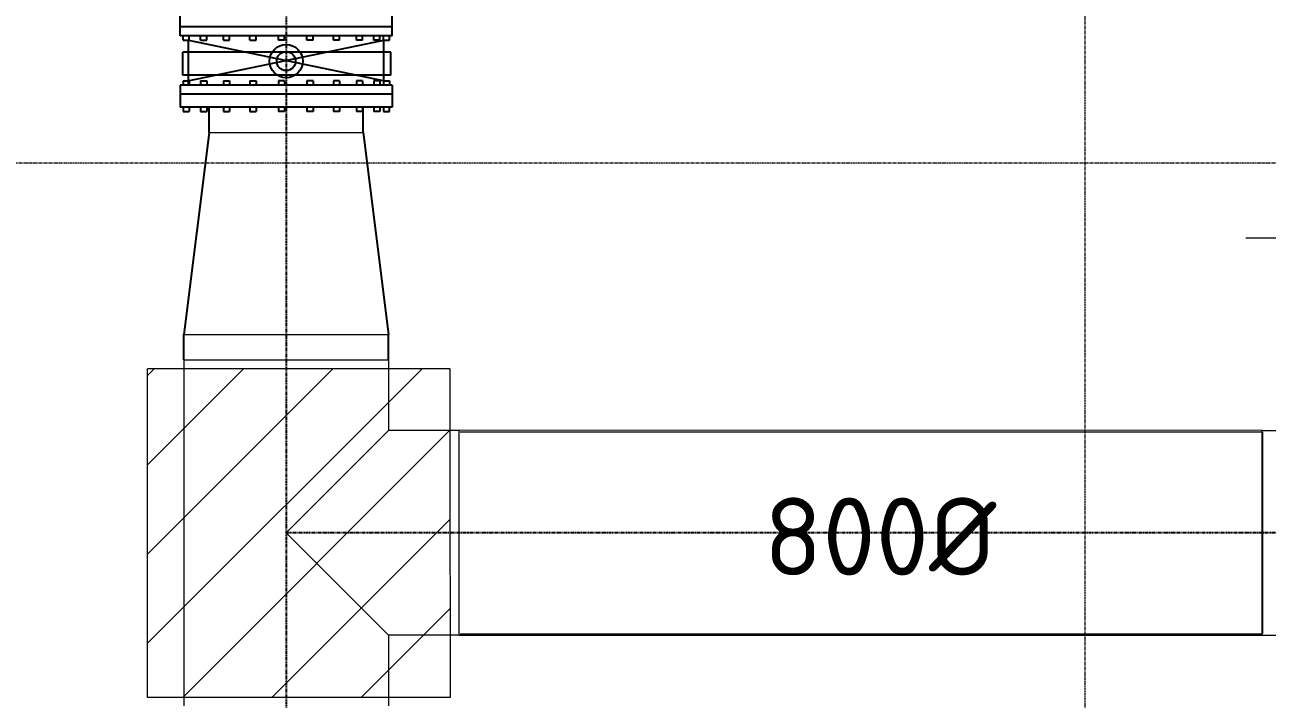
# Model space of a CAD drawing. Header units: inches. Extents: x 0 to 235202, y 0 to 184293.
# Drawn here: x 177803 to 182721, y 125070 to 127740 of the extents above; entities that cross this region are included whole.
import ezdxf
from ezdxf.enums import TextEntityAlignment as Align

# ---------------------------------------------------------------- set-up
doc = ezdxf.new("R2010")
doc.units = ezdxf.units.IN
doc.header["$MEASUREMENT"] = 0
for name, pattern in [('CENTER', [2, 1.25, -0.25, 0.25, -0.25]), ('HIDDEN', [0.375, 0.25, -0.125]), ('PHANTOM2', [1.25, 0.625, -0.125, 0.125, -0.125, 0.125, -0.125])]:
    doc.linetypes.add(name, pattern=pattern)
for name, color, linetype, lineweight in [('.5', 8, 'Continuous', 0), ('DIM', 251, 'Continuous', 0), ('PLC WIRE', 7, 'Continuous', 0)]:
    doc.layers.add(name, color=color, linetype=linetype, lineweight=lineweight)
for name, color, linetype in [('2', 2, 'HIDDEN'), ('GRID_TXT45', 4, 'Continuous'), ('M-X-BKGD', 8, 'Continuous'), ('steel reducer', 2, 'Continuous'), ('text', 3, 'Continuous'), ('WINDOW ELEV', 3, 'Continuous')]:
    doc.layers.add(name, color=color, linetype=linetype)
doc.styles.add('ISO', font='isocpeur.ttf')
doc.styles.add('SIMPLEX', font='simplex.shx')

# ---------------------------------------------------------------- blocks, each defined once
blk = doc.blocks.new('FLOOR PLAN REV 2')
at = {"layer": '.5', "color": 8, "linetype": 'CENTER', "ltscale": 10}
for p, q in [((107526.8, 216570.9), (107526.8, 247856.1)), ((118917.3, 227018.5), (54403.1, 227018.5))]:
    blk.add_line(p, q, dxfattribs=at)
at = {"color": 8, "linetype": 'PHANTOM2', "ltscale": 20}
for p, q in [((104363.1, 246037.7), (104363.1, 222993.1)), ((112951.8, 225555.2), (104363.1, 225555.2))]:
    blk.add_line(p, q, dxfattribs=at)
at = {"color": 8}
for p, q in [((103943.1, 227522.5), (103943.1, 227611.2)), ((104783.1, 227522.5), (104783.1, 227611.2)), ((104783.1, 227559.2), (103943.1, 227559.2)), ((104783.1, 227522.5), (103943.1, 227522.5)), ((103955.2, 227505.3), (103955.2, 227522.5)), ((103979.5, 227505.3), (103979.5, 227522.5)), ((104024.5, 227505.3), (104024.5, 227522.5)), ((104048.7, 227505.3), (104048.7, 227522.5)), ((104114.8, 227505.3), (104114.8, 227522.5)), ((104139, 227505.3), (104139, 227522.5)), ((104219.9, 227505.3), (104219.9, 227522.5)), ((104244.1, 227505.3), (104244.1, 227522.5)), ((104332.7, 227505.3), (104332.7, 227522.5)), ((104357, 227505.3), (104357, 227522.5)), ((104445.5, 227505.3), (104445.5, 227522.5)), ((104469.8, 227505.3), (104469.8, 227522.5)), ((104550.7, 227505.3), (104550.7, 227522.5)), ((104574.9, 227505.3), (104574.9, 227522.5)), ((104641, 227505.3), (104641, 227522.5)), ((104665.2, 227505.3), (104665.2, 227522.5)), ((104710.2, 227505.3), (104710.2, 227522.5)), ((104734.5, 227505.3), (104734.5, 227522.5)), ((104748.5, 227505.3), (104748.5, 227522.5)), ((104772.7, 227505.3), (104772.7, 227522.5)), ((103955.2, 227505.3), (103979.5, 227505.3)), ((103973.5, 227344.5), (104749.3, 227505.3)), ((103976.8, 227505.3), (104752.7, 227344.5)), ((103976.8, 227327.3), (103976.8, 227505.3)), ((104024.5, 227505.3), (104048.7, 227505.3)), ((104114.8, 227505.3), (104139, 227505.3)), ((104219.9, 227505.3), (104244.1, 227505.3)), ((104357, 227505.3), (104332.7, 227505.3)), ((104469.8, 227505.3), (104445.5, 227505.3)), ((104574.9, 227505.3), (104550.7, 227505.3)), ((104665.2, 227505.3), (104641, 227505.3)), ((104734.5, 227505.3), (104710.2, 227505.3)), ((104748.5, 227505.3), (104772.7, 227505.3)), ((104749.3, 227327.3), (104749.3, 227505.3)), ((103976.8, 227458.1), (103953.7, 227458.1)), ((104777, 227458.1), (104749.3, 227458.1)), ((103943.1, 227328.2), (103943.1, 227240.2)), ((104783.1, 227328.2), (103943.1, 227328.2)), ((103976.8, 227367.8), (103953.7, 227367.8)), ((103955.2, 227345.4), (103979.5, 227345.4)), ((103955.2, 227345.4), (103955.2, 227328.2)), ((103979.5, 227345.4), (103979.5, 227328.2)), ((104024.5, 227345.4), (104048.7, 227345.4)), ((104024.5, 227345.4), (104024.5, 227328.2)), ((104048.7, 227345.4), (104048.7, 227328.2)), ((104114.8, 227345.4), (104139, 227345.4)), ((104114.8, 227345.4), (104114.8, 227328.2)), ((104139, 227345.4), (104139, 227328.2)), ((104219.9, 227345.4), (104244.1, 227345.4)), ((104219.9, 227345.4), (104219.9, 227328.2)), ((104244.1, 227345.4), (104244.1, 227328.2)), ((104332.7, 227345.4), (104332.7, 227328.2)), ((104357, 227345.4), (104332.7, 227345.4)), ((104357, 227345.4), (104357, 227328.2)), ((104445.5, 227345.4), (104445.5, 227328.2)), ((104469.8, 227345.4), (104445.5, 227345.4)), ((104469.8, 227345.4), (104469.8, 227328.2)), ((104550.7, 227345.4), (104550.7, 227328.2)), ((104574.9, 227345.4), (104550.7, 227345.4)), ((104574.9, 227345.4), (104574.9, 227328.2)), ((104641, 227345.4), (104641, 227328.2)), ((104665.2, 227345.4), (104641, 227345.4)), ((104665.2, 227345.4), (104665.2, 227328.2)), ((104710.2, 227345.4), (104710.2, 227328.2)), ((104734.5, 227345.4), (104710.2, 227345.4)), ((104734.5, 227345.4), (104734.5, 227328.2)), ((104748.5, 227345.4), (104748.5, 227328.2)), ((104748.5, 227345.4), (104772.7, 227345.4)), ((104777, 227367.8), (104749.3, 227367.8)), ((104772.7, 227345.4), (104772.7, 227328.2)), ((104783.1, 227328.2), (104783.1, 227240.2)), ((104783.1, 227292.2), (103943.1, 227292.2)), ((104783.1, 227240.2), (103943.1, 227240.2)), ((103955.2, 227240.2), (103955.2, 227222.9)), ((103955.2, 227222.9), (103979.5, 227222.9)), ((103979.5, 227240.2), (103979.5, 227222.9)), ((104024.5, 227240.2), (104024.5, 227222.9)), ((104024.5, 227222.9), (104048.7, 227222.9)), ((104048.7, 227240.2), (104048.7, 227222.9)), ((104114.8, 227240.2), (104114.8, 227222.9)), ((104114.8, 227222.9), (104139, 227222.9)), ((104139, 227240.2), (104139, 227222.9)), ((104219.9, 227240.2), (104219.9, 227222.9)), ((104219.9, 227222.9), (104244.1, 227222.9)), ((104244.1, 227240.2), (104244.1, 227222.9)), ((104332.7, 227240.2), (104332.7, 227222.9)), ((104357, 227222.9), (104332.7, 227222.9)), ((104357, 227240.2), (104357, 227222.9)), ((104445.5, 227240.2), (104445.5, 227222.9)), ((104469.8, 227222.9), (104445.5, 227222.9)), ((104469.8, 227240.2), (104469.8, 227222.9)), ((104550.7, 227240.2), (104550.7, 227222.9)), ((104574.9, 227222.9), (104550.7, 227222.9)), ((104574.9, 227240.2), (104574.9, 227222.9)), ((104641, 227240.2), (104641, 227222.9)), ((104665.2, 227222.9), (104641, 227222.9)), ((104665.2, 227240.2), (104665.2, 227222.9)), ((104710.2, 227240.2), (104710.2, 227222.9)), ((104734.5, 227222.9), (104710.2, 227222.9)), ((104734.5, 227240.2), (104734.5, 227222.9)), ((104748.5, 227240.2), (104748.5, 227222.9)), ((104748.5, 227222.9), (104772.7, 227222.9)), ((104772.7, 227222.9), (104772.7, 227240.2))]:
    blk.add_line(p, q, dxfattribs=at)
at = {"color": 8, "linetype": 'HIDDEN'}
for p, q in [((103953.7, 227367.8), (103953.7, 227458.1)), ((104749.3, 227458.1), (103976.8, 227458.1)), ((104777, 227367.8), (104777, 227458.1)), ((104749.3, 227367.8), (103976.8, 227367.8))]:
    blk.add_line(p, q, dxfattribs=at)
at = {"color": 8}
for radius in [65.7, 37.5]:
    blk.add_circle((104363.1, 227423), radius, dxfattribs=at)
at = {"layer": '2', "color": 8}
blk.add_line((108226.6, 225955.5), (108226.6, 225155.5), dxfattribs=at)
at = {"layer": 'DIM', "color": 8}
for p, q in [((104058.3, 227140.2), (104667.8, 227140.2)), ((103957.7, 226340.2), (104768.5, 226340.2)), ((103957.7, 226240.2), (104768.5, 226240.2)), ((103957.7, 226240.2), (104768.5, 226240.2)), ((103957.7, 226240.2), (103957.7, 224870.2)), ((104768.5, 226240.2), (104768.5, 225960.5)), ((104363.1, 225555.2), (104768.5, 225960.5)), ((105048.1, 225960.5), (104768.5, 225960.5)), ((105048.1, 225149.9), (105048.1, 225961.3)), ((108226.6, 225960.9), (105048.1, 225961.3)), ((105051.6, 225955.5), (108226.9, 225955.5)), ((108226.6, 225150.1), (108226.6, 225960.9)), ((108226.6, 225960.9), (108561.8, 225960.9)), ((104363.1, 225555.2), (104768.5, 225149.9)), ((105048.1, 225149.9), (104768.5, 225149.9)), ((104768.5, 225149.9), (104768.5, 224870.2)), ((108226.6, 225149.4), (105048.1, 225149)), ((105051.5, 225155.5), (108226.9, 225155.5)), ((108226.6, 225150.1), (109506.6, 225150.1))]:
    blk.add_line(p, q, dxfattribs=at)
at = {"layer": 'DIM', "color": 8, "linetype": 'Continuous'}
for p, q in [((108444, 226721.9), (108162.9, 226721.9)), ((103813.1, 225470.1), (104547.8, 226204.7)), ((103813.1, 225116.5), (104901.3, 226204.7)), ((103813.2, 226177.2), (103840.7, 226204.7)), ((103813.2, 225823.7), (104194.2, 226204.7)), ((103954.9, 224904.7), (105013.1, 225962.9)), ((104308.4, 224904.7), (105013.1, 225609.4)), ((104662, 224904.7), (105013.1, 225255.9))]:
    blk.add_line(p, q, dxfattribs=at)
at = {"layer": 'DIM', "color": 8, "linetype": 'HIDDEN', "ltscale": 7}
for p, q in [((103813.2, 226204.7), (103813.1, 224904.7)), ((105013, 226204.7), (103813.2, 226204.7)), ((105013.2, 224904.7), (105013, 226204.7)), ((103813.1, 224904.7), (105013.2, 224904.7))]:
    blk.add_line(p, q, dxfattribs=at)
at = {"layer": 'PLC WIRE', "color": 8, "ltscale": 2000}
blk.add_line((108226.9, 225155.5), (108228.7, 225155.5), dxfattribs=at)
at = {"layer": 'steel reducer', "color": 8}
for p, q in [((104058.3, 227140.2), (104058.3, 227240.2)), ((104667.8, 227140.2), (104667.8, 227240.2)), ((104058.3, 227140.2), (103957.7, 226340.2)), ((104667.8, 227140.2), (104768.5, 226340.2)), ((103957.7, 226240.2), (103957.7, 226340.2)), ((104768.5, 226240.2), (104768.5, 226340.2))]:
    blk.add_line(p, q, dxfattribs=at)
at = {"layer": 'GRID_TXT45', "color": 8, "style": 'SIMPLEX'}
for p in [(53803.1, 233267.6), (53803.1, 227018.5), (53803.1, 220768)]:
    blk.add_attdef('GRD_TXT', text='', height=450, rotation=180, dxfattribs=at).set_placement(p, align=Align.MIDDLE_CENTER)
at = {"layer": 'text', "color": 8, "style": 'ISO'}
blk.add_text('800%%C', height=307.62, dxfattribs=at).set_placement((106254.1, 225387))
blk = doc.blocks.new('PLAN REV 1')
at = {"layer": 'WINDOW ELEV', "color": 1}
blk.add_blockref('FLOOR PLAN REV 2', (115854.5, -22751.9), dxfattribs=at)

msp = doc.modelspace()

# ---------------------------------------------------------------- block references
at = {"layer": 'M-X-BKGD', "color": 8}
msp.add_blockref('PLAN REV 1', (-41380, -77074.9), dxfattribs=at)

doc.saveas('drawing.dxf')
